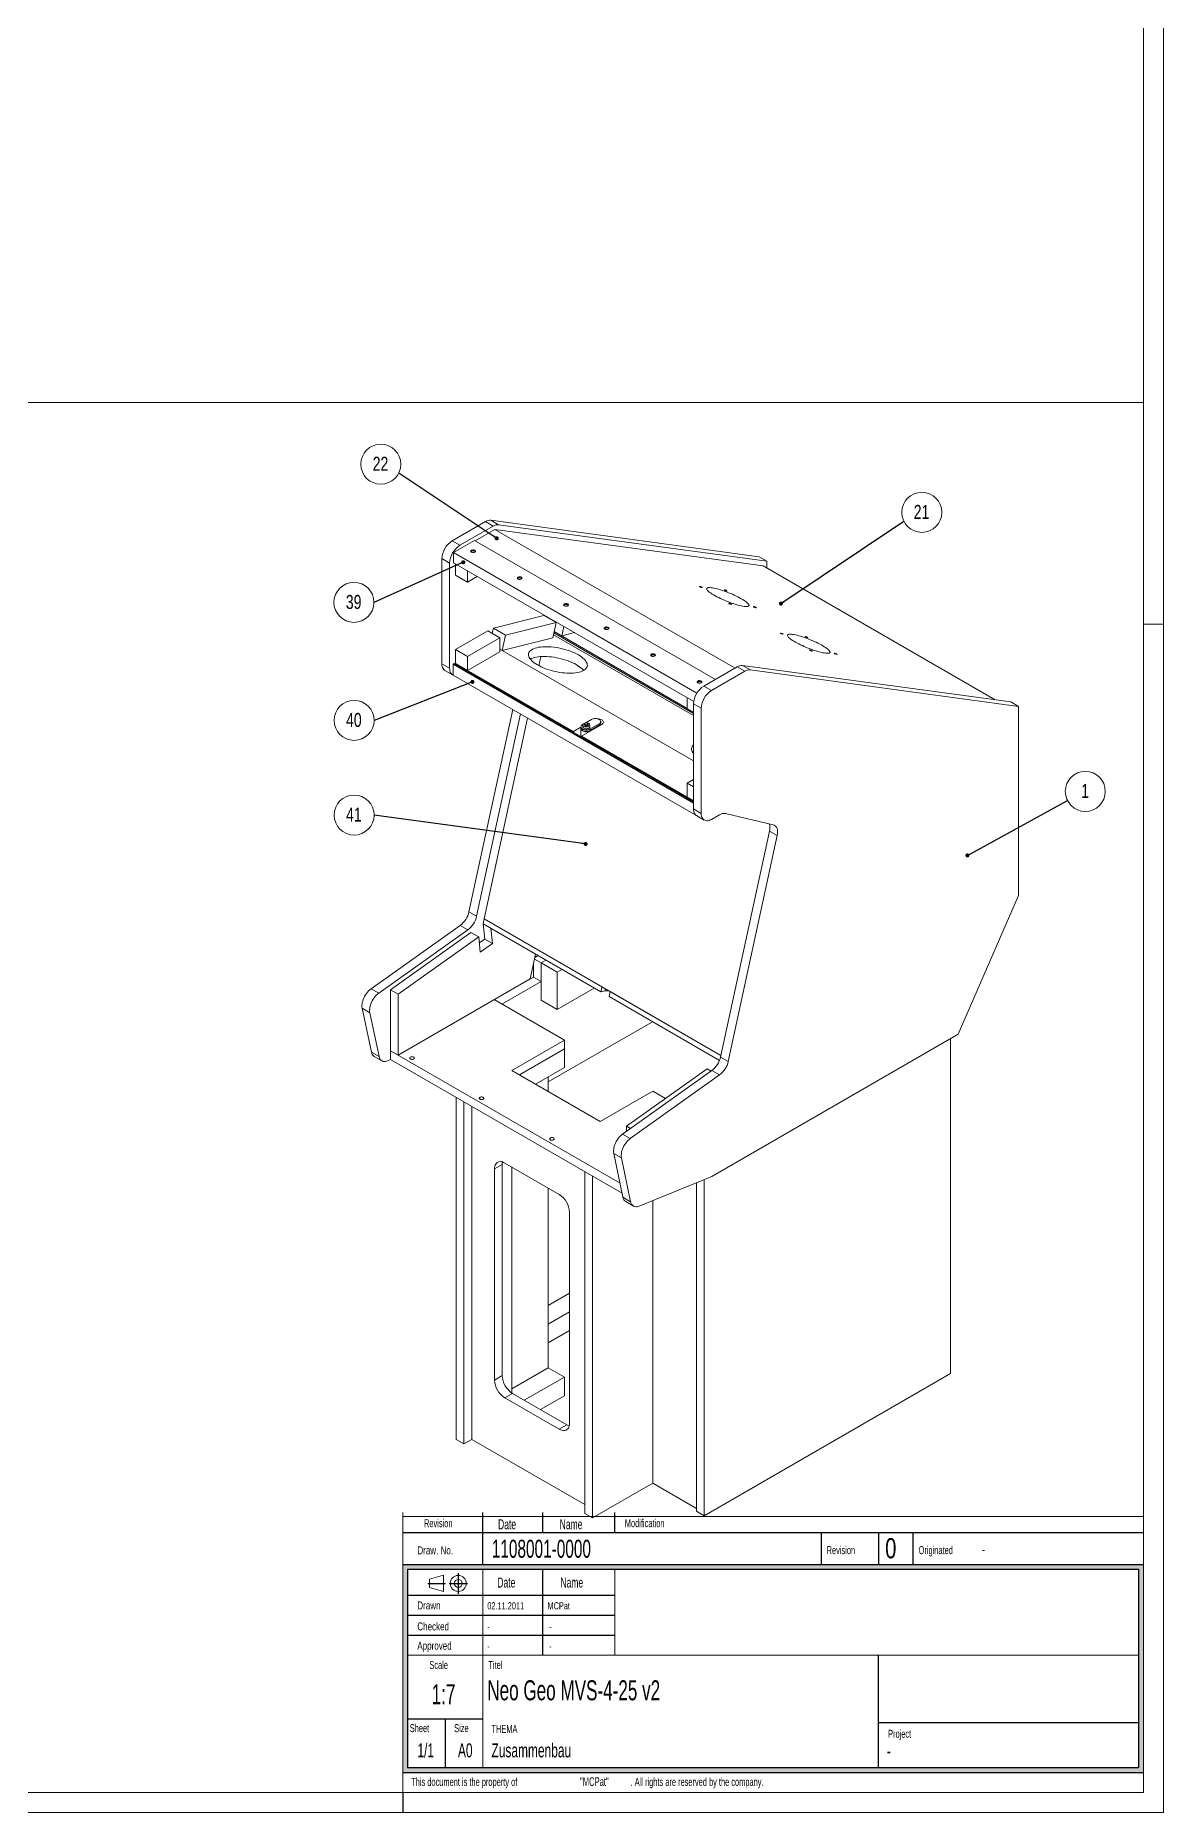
# Model space of a CAD drawing. Header units: millimetres. Extents: x 0 to 8323, y 0 to 5887.
# Drawn here: x 6351 to 8323, y 0 to 3108 of the extents above; entities that cross this region are included whole.
import ezdxf

# ---------------------------------------------------------------- set-up
doc = ezdxf.new("R2010")
doc.units = ezdxf.units.MM
doc.header["$LTSCALE"] = 7
for name, color, linetype in [('KOPF', 7, 'Continuous'), ('RAHMEN', 7, 'Continuous'), ('SLD-0', 7, 'Continuous')]:
    doc.layers.add(name, color=color, linetype=linetype)
doc.layers.add('MC_BEM', color=92, linetype='Continuous', lineweight=15)
doc.styles.add('SLDTEXTSTYLE0', font='TXT', dxfattribs={"width": 0.638186})
doc.styles.add('SLDTEXTSTYLE1', font='TXT', dxfattribs={"width": 0.75})
doc.dimstyles.new('SLDDIMSTYLE0', dxfattribs={"dimtxt": 0, "dimasz": 7.112, "dimexe": 0, "dimexo": 0.0625, "dimgap": 0, "dimtad": 0, "dimtih": 1, "dimtoh": 1, "dimdec": 0, "dimrnd": 1e-09, "dimzin": 0, "dimdsep": 46, "dimtxsty": 'Standard', "dimblk1": 'DOT', "dimblk2": 'DOT', "dimsah": 1, "dimcen": 0.09, "dimadec": 0, "dimazin": 0, "dimtfac": 7.112, "dimtdec": 0, "dimtofl": 0, "dimtmove": 0, "dimatfit": 3, "dimldrblk": 'DOT', "dimfxl": 0, "dimfrac": 2, "dimtolj": 1, "dimtzin": 0, "dimarcsym": 0})

# ---------------------------------------------------------------- blocks, each defined once
blk = doc.blocks.new('SW_NOTE_0')
at = {"layer": 'SLD-0', "color": 0, "attachment_point": 1, "style": 'SLDTEXTSTYLE0'}
for s, insert, char_height in [('This document is the property of', (0, 18), 14), ('"MCPat"', (295.3, 19.1), 15.05), ('. All rights are reserved by the company.', (383.6, 18), 14)]:
    blk.add_mtext(s, dxfattribs=dict(at, insert=insert, char_height=char_height))
blk = doc.blocks.new('SW_NOTE_50')
at = {"layer": 'MC_BEM', "color": 0}
blk.add_circle((31.3, 15.7), 35, dxfattribs=at)
at = {"layer": 'MC_BEM', "color": 0, "insert": (30.8, 28.7), "char_height": 24.5, "attachment_point": 2, "style": 'SLDTEXTSTYLE1'}
blk.add_mtext('21', dxfattribs=at)
blk = doc.blocks.new('_DOT')
at = {"color": 0, "linetype": 'ByBlock', "lineweight": -2}
blk.add_line((-0.5, 0), (-1, 0), dxfattribs=at)
at = {"color": 0, "linetype": 'ByBlock', "const_width": 0.5}
blk.add_lwpolyline([(-0.25, 0, 1), (0.25, 0, 1)], format="xyb", close=True, dxfattribs=at)
blk = doc.blocks.new('SW_NOTE_51')
at = {"layer": 'MC_BEM', "color": 0}
blk.add_circle((-31.3, 15.7), 35, dxfattribs=at)
at = {"layer": 'MC_BEM', "color": 0, "insert": (-31.8, 28.7), "char_height": 24.5, "attachment_point": 2, "style": 'SLDTEXTSTYLE1'}
blk.add_mtext('22', dxfattribs=at)
blk = doc.blocks.new('SW_NOTE_52')
at = {"layer": 'MC_BEM', "color": 0}
blk.add_circle((31.3, 15.7), 35, dxfattribs=at)
at = {"layer": 'MC_BEM', "color": 0, "insert": (31, 28.7), "char_height": 24.5, "attachment_point": 2, "style": 'SLDTEXTSTYLE1'}
blk.add_mtext('1', dxfattribs=at)
blk = doc.blocks.new('SW_NOTE_53')
at = {"layer": 'MC_BEM', "color": 0}
blk.add_circle((-35, 0), 35, dxfattribs=at)
at = {"layer": 'MC_BEM', "color": 0, "insert": (-35.5, 13), "char_height": 24.5, "attachment_point": 2, "style": 'SLDTEXTSTYLE1'}
blk.add_mtext('39', dxfattribs=at)
blk = doc.blocks.new('SW_NOTE_54')
at = {"layer": 'MC_BEM', "color": 0}
blk.add_circle((-35, 0), 35, dxfattribs=at)
at = {"layer": 'MC_BEM', "color": 0, "insert": (-35.5, 13), "char_height": 24.5, "attachment_point": 2, "style": 'SLDTEXTSTYLE1'}
blk.add_mtext('40', dxfattribs=at)
blk = doc.blocks.new('SW_NOTE_55')
at = {"layer": 'MC_BEM', "color": 0}
blk.add_circle((-35, 0), 35, dxfattribs=at)
at = {"layer": 'MC_BEM', "color": 0, "insert": (-35.5, 13), "char_height": 24.5, "attachment_point": 2, "style": 'SLDTEXTSTYLE1'}
blk.add_mtext('41', dxfattribs=at)

msp = doc.modelspace()

# ---------------------------------------------------------------- hatches: boundary and pattern name
at = {"linetype": 'Continuous'}
h = msp.add_hatch(color=7, dxfattribs=at)
h.paths.add_polyline_path([(6993, 434), (6993, 70), (8288, 70), (8288, 434)], flags=0)
h.paths.add_polyline_path([(7001.4, 425.6), (8279.6, 425.6), (8279.6, 78.4), (7001.4, 78.4)], flags=0)

# ---------------------------------------------------------------- linework, layer by layer
at = {"color": 7, "linetype": 'Continuous', "lineweight": 15}
for p, q in [((7079.323, 2224.474), (7137.535, 2258.079)), ((7092.758, 2216.718), (7150.97, 2250.323)), ((7119.717, 2224.504), (7154.157, 2244.385)), ((7137.535, 2258.079), (7150.97, 2250.323)), ((7146.972, 2260.433), (7160.407, 2252.677)), ((7146.972, 2260.433), (7616.113, 2196.692)), ((7154.157, 2244.385), (7573.983, 2002.025)), ((7154.157, 2244.385), (7622.812, 2180.71)), ((7573.983, 2002.025), (7154.157, 2244.385)), ((7160.407, 2252.677), (7629.548, 2188.936)), ((7079.323, 2224.474), (7092.758, 2216.718)), ((7081.533, 2204.093), (7118.302, 2225.32)), ((7118.302, 2225.32), (7539.543, 1982.143)), ((7061.363, 2193.366), (7074.798, 2185.61)), ((7061.363, 2009.44), (7061.363, 2193.366)), ((7074.798, 2001.684), (7074.798, 2185.61)), ((7081.533, 2186.13), (7081.533, 2204.093)), ((7081.533, 2204.093), (7507.347, 1958.276)), ((7081.533, 2186.13), (7501.7, 1943.572)), ((7085.068, 2184.089), (7085.068, 2164.491)), ((7616.113, 2196.692), (7629.548, 2188.936)), ((7622.812, 2180.71), (8028.666, 1946.416)), ((8028.666, 1946.416), (7622.812, 2180.71)), ((7629.548, 2188.936), (7629.548, 2176.822)), ((7085.068, 2164.491), (7106.282, 2152.245)), ((7106.282, 2152.245), (7106.282, 2171.842)), ((7106.282, 2152.245), (7123.255, 2162.044)), ((7151.427, 2072.027), (7239.814, 2093.89)), ((7261.028, 2081.644), (7239.814, 2093.89)), ((7253.092, 2087.091), (7252.925, 2086.321)), ((7085.068, 2034.661), (7141.637, 2067.317)), ((7106.282, 2022.415), (7162.85, 2055.071)), ((7162.85, 2055.071), (7141.637, 2067.317)), ((7151.427, 2072.027), (7149.433, 2062.816)), ((7172.641, 2059.781), (7151.427, 2072.027)), ((7162.85, 2030.575), (7162.85, 2055.071)), ((7166.813, 2032.863), (7172.641, 2059.781)), ((7166.813, 2032.863), (7255.2, 2054.726)), ((7172.641, 2059.781), (7261.028, 2081.644)), ((7255.2, 2054.726), (7261.028, 2081.644)), ((7256.378, 2060.169), (7501.36, 1918.744)), ((7501.36, 1922.324), (7257.067, 2063.351)), ((7490.417, 1931.445), (7257.607, 2065.843)), ((7257.673, 2066.149), (7270.784, 2058.58)), ((7270.784, 2058.58), (7274.305, 2074.844)), ((7270.784, 2058.58), (7292.972, 2064.069)), ((7106.282, 2022.415), (7085.068, 2034.661)), ((7085.068, 2034.661), (7085.068, 2010.165)), ((7106.282, 1997.919), (7162.85, 2030.575)), ((7106.282, 1997.919), (7106.282, 2022.415)), ((7162.85, 2035.15), (7166.813, 2032.863)), ((7162.85, 2035.15), (7501.36, 1839.733)), ((7234.521, 2022.115), (7231.017, 2005.931)), ((7061.363, 2009.44), (7074.798, 2001.684)), ((7066.624, 1997.81), (7080.059, 1990.055)), ((7082.947, 2009.757), (7080.826, 2008.532)), ((7080.826, 2008.532), (7080.826, 1989.752)), ((7501.36, 1765.763), (7080.826, 2008.532)), ((7505.444, 1744.624), (7080.826, 1989.752)), ((7501.36, 1768.212), (7082.947, 2009.757)), ((7085.068, 2010.165), (7106.282, 1997.919)), ((7291.278, 1891.122), (7085.068, 2010.165)), ((7085.068, 2008.532), (7085.068, 2010.165)), ((7519.32, 1970.469), (7577.532, 2004.074)), ((7532.755, 1962.713), (7590.967, 1996.318)), ((7577.532, 2004.074), (7590.967, 1996.318)), ((7586.97, 2006.428), (7600.405, 1998.672)), ((7586.97, 2006.428), (8056.11, 1942.687)), ((7600.405, 1998.672), (8069.545, 1934.931)), ((7519.32, 1970.469), (7532.755, 1962.713)), ((7108.604, 1575.562), (7185.232, 1929.479)), ((7490.417, 1950.086), (7490.417, 1930.488)), ((7490.417, 1930.488), (7501.36, 1924.171)), ((7501.36, 1939.361), (7514.795, 1931.605)), ((7501.36, 1755.435), (7501.36, 1939.361)), ((7514.795, 1747.679), (7514.795, 1931.605)), ((8056.11, 1942.687), (8069.545, 1934.931)), ((8069.545, 1934.931), (8069.545, 1603.869)), ((7122.039, 1567.806), (7198.667, 1921.723)), ((7211.217, 1914.478), (7135.206, 1563.385)), ((7304.406, 1898.701), (7291.278, 1891.122)), ((7304.406, 1899.287), (7304.406, 1896.837)), ((7305.421, 1882.958), (7340.776, 1903.368)), ((7308.321, 1903.818), (7307.188, 1903.165)), ((7307.906, 1902.553), (7307.906, 1899.287)), ((7310.906, 1904.186), (7310.906, 1902.553)), ((7322.745, 1912.145), (7311.714, 1905.777)), ((7316.906, 1902.553), (7316.906, 1904.186)), ((7319.906, 1899.287), (7319.906, 1902.553)), ((7320.623, 1895.409), (7336.18, 1904.389)), ((7320.623, 1892.959), (7336.18, 1901.94)), ((7336.18, 1904.389), (7336.18, 1901.94)), ((7338.962, 1905.818), (7338.962, 1908.267)), ((7291.278, 1891.122), (7291.278, 1889.49)), ((7303.302, 1882.549), (7304.406, 1883.186)), ((7304.406, 1882.309), (7304.248, 1882.003)), ((7304.406, 1896.021), (7304.406, 1881.911)), ((7501.36, 1769.845), (7305.421, 1882.958)), ((7305.421, 1882.958), (7305.421, 1881.325)), ((7320.623, 1895.409), (7320.623, 1892.959)), ((7323.406, 1894.155), (7326.634, 1896.018)), ((7323.406, 1893.341), (7323.406, 1894.566)), ((7501.36, 1853.323), (7500.923, 1853.092)), ((7490.417, 1800.658), (7501.36, 1806.975)), ((7501.36, 1794.341), (7490.417, 1800.658)), ((7490.417, 1800.658), (7490.417, 1776.162)), ((7490.417, 1776.162), (7501.36, 1769.845)), ((7501.36, 1755.435), (7514.795, 1747.679)), ((7506.621, 1743.806), (7520.056, 1736.05)), ((7546.651, 1745.329), (7532.755, 1737.307)), ((7640.695, 1727.737), (7556.995, 1747.515)), ((7548.601, 1321.557), (7634.185, 1716.838)), ((7634.185, 1716.838), (7647.62, 1709.082)), ((7562.036, 1313.801), (7647.62, 1709.082)), ((8069.545, 1603.869), (7964.257, 1361.611)), ((7108.604, 1575.562), (7122.039, 1567.806)), ((7135.206, 1563.385), (7133.263, 1554.412)), ((7133.263, 1554.412), (7339.473, 1435.37)), ((7136.138, 1527.687), (7133.266, 1554.411)), ((7135.206, 1563.385), (7549.213, 1324.384)), ((7135.206, 1563.385), (7341.416, 1444.343)), ((6937.376, 1440.75), (7093.42, 1551.894)), ((6950.811, 1432.994), (7106.855, 1544.138)), ((7112.196, 1539.407), (6971.267, 1439.029)), ((7125.631, 1531.651), (6984.702, 1431.273)), ((7093.42, 1551.894), (7106.855, 1544.138)), ((7112.196, 1539.407), (7125.631, 1531.651)), ((7128.504, 1504.924), (7125.631, 1531.651)), ((7136.138, 1527.687), (7126.774, 1521.017)), ((7149.573, 1519.931), (7136.138, 1527.687)), ((7149.573, 1519.931), (7146.701, 1546.655)), ((7128.504, 1504.924), (7149.573, 1519.931)), ((7215.714, 1458.239), (7225.062, 1501.418)), ((7223.229, 1492.948), (7234.682, 1486.336)), ((7223.795, 1495.563), (7229.5, 1498.856)), ((7221.247, 1461.43), (7152.854, 1421.948)), ((7221.247, 1461.43), (7221.247, 1483.793)), ((7221.247, 1461.43), (7234.682, 1453.675)), ((7234.682, 1486.336), (7242.935, 1491.101)), ((7234.682, 1486.336), (7262.966, 1470.008)), ((7234.682, 1421.013), (7234.682, 1486.336)), ((7234.682, 1453.675), (7234.682, 1486.336)), ((7262.966, 1470.008), (7271.219, 1474.772)), ((7262.966, 1404.685), (7262.966, 1470.008)), ((6937.376, 1440.75), (6950.811, 1432.994)), ((6984.702, 1431.273), (6971.267, 1439.029)), ((6971.267, 1439.029), (6971.267, 1332.634)), ((6984.702, 1324.878), (7215.714, 1458.239)), ((6984.702, 1431.273), (6984.702, 1324.878)), ((7234.682, 1453.675), (7166.289, 1414.192)), ((7327.797, 1442.111), (7262.966, 1404.685)), ((7341.416, 1444.343), (7339.473, 1435.37)), ((7346.272, 1437.052), (7339.473, 1435.37)), ((7355.558, 1436.178), (7353.615, 1427.206)), ((7355.558, 1436.178), (7549.213, 1324.384)), ((6921.903, 1406.851), (6935.338, 1399.095)), ((6937.951, 1330.079), (6921.903, 1406.851)), ((6951.386, 1322.323), (6935.338, 1399.095)), ((7275.464, 1351.167), (7152.852, 1421.949)), ((7234.682, 1421.013), (7262.966, 1404.685)), ((7353.615, 1427.206), (7546.803, 1315.681)), ((7429.641, 1383.317), (7247.18, 1277.984)), ((7183.413, 1298.027), (7275.464, 1351.167)), ((7275.464, 1351.167), (7275.464, 1335.653)), ((7964.257, 1361.611), (7533.204, 1112.77)), ((7950.822, 1353.855), (7950.822, 767.903)), ((6937.951, 1330.079), (6951.386, 1322.323)), ((6942.809, 1322.584), (6956.244, 1314.829)), ((6971.57, 1316.945), (6966.363, 1314.812)), ((6984.702, 1324.878), (6971.267, 1332.634)), ((6971.267, 1332.634), (7372.769, 1100.852)), ((6971.267, 1332.634), (6971.267, 1317.12)), ((6971.267, 1317.12), (7376.456, 1083.209)), ((7196.85, 1290.27), (7275.467, 1335.655)), ((7196.85, 1290.27), (7275.464, 1335.653)), ((7275.467, 1335.655), (7275.464, 1335.657)), ((7275.467, 1302.993), (7275.467, 1335.655)), ((7546.499, 1314.932), (7546.393, 1315.918)), ((7548.601, 1321.557), (7562.036, 1313.801)), ((7337.88, 1208.855), (7183.413, 1298.027)), ((7225.139, 1273.939), (7275.467, 1302.993)), ((7247.18, 1286.663), (7247.18, 1261.215)), ((7377.373, 1186.745), (7533.417, 1297.889)), ((7525.323, 1300.913), (7384.394, 1200.535)), ((7390.808, 1178.989), (7546.852, 1290.133)), ((7525.323, 1300.913), (7532.139, 1296.979)), ((7533.417, 1297.889), (7546.852, 1290.133)), ((7086.507, 652.534), (7086.507, 1250.593)), ((7429.931, 1261.995), (7337.88, 1208.855)), ((7452.439, 1249.001), (7429.931, 1261.995)), ((7099.942, 644.778), (7099.942, 1242.837)), ((7113.413, 1235.061), (7113.413, 652.555)), ((7377.373, 1186.745), (7390.808, 1178.989)), ((7391.21, 1196.601), (7384.394, 1200.535)), ((7384.394, 1200.535), (7384.394, 1191.746)), ((7361.9, 1152.846), (7375.336, 1145.09)), ((7377.948, 1076.074), (7361.9, 1152.846)), ((7153.375, 1125.693), (7166.81, 1133.449)), ((7153.375, 1125.693), (7153.375, 756.518)), ((7166.81, 1133.449), (7166.81, 764.274)), ((7266.526, 1081.112), (7171.335, 1136.064)), ((7183.416, 1129.09), (7183.416, 734.006)), ((7310.978, 522.95), (7310.978, 1121.009)), ((7391.383, 1068.318), (7375.336, 1145.09)), ((7247.18, 1092.28), (7247.18, 777.952)), ((7324.413, 515.194), (7324.413, 1113.253)), ((7533.204, 1112.77), (7406.361, 1060.807)), ((7506.334, 526.818), (7506.334, 1101.762)), ((7519.769, 519.062), (7519.769, 1107.266)), ((7377.948, 1076.074), (7391.383, 1068.318)), ((7382.807, 1068.579), (7396.242, 1060.824)), ((7429.931, 1070.463), (7429.931, 576.108)), ((7284.487, 680.829), (7284.487, 1050.004)), ((7247.18, 886.861), (7284.487, 908.398)), ((7247.18, 854.205), (7284.487, 875.742)), ((7247.18, 821.543), (7284.487, 843.08)), ((7183.416, 741.143), (7247.183, 777.955)), ((7275.467, 761.626), (7247.183, 777.955)), ((7153.375, 756.518), (7166.81, 764.274)), ((7205.469, 721.217), (7275.467, 761.626)), ((7275.467, 728.965), (7275.467, 761.626)), ((7950.822, 767.903), (7519.769, 519.062)), ((7171.335, 725.41), (7184.77, 733.166)), ((7171.335, 725.41), (7266.526, 670.457)), ((7184.77, 733.166), (7279.961, 678.213)), ((7233.757, 704.886), (7275.467, 728.965)), ((7266.526, 670.457), (7279.961, 678.213)), ((7086.507, 652.534), (7099.942, 644.778)), ((7113.413, 652.555), (7099.942, 644.778)), ((7113.413, 652.555), (7310.978, 538.502)), ((7429.931, 576.108), (7324.413, 515.194)), ((7429.931, 576.108), (7506.334, 532.002)), ((7310.978, 522.95), (7324.413, 515.194)), ((7506.334, 526.818), (7519.769, 519.062))]:
    msp.add_line(p, q, dxfattribs=at)
at = {"color": 8, "linetype": 'Continuous', "lineweight": 15}
for p, q in [((7326.634, 1896.429), (7326.634, 1896.018)), ((7326.632, 1895.203), (7325.927, 1895.61)), ((7347.136, 1441.04), (7346.272, 1437.052))]:
    msp.add_line(p, q, dxfattribs=at)
at = {"color": 7, "linetype": 'Continuous', "lineweight": 15, "flags": 128}
for points in [[(7118.744, 2207.92), (7119.452, 2207.367), (7119.846, 2206.717), (7119.891, 2206.029), (7119.582, 2205.364), (7118.948, 2204.781), (7118.044, 2204.332), (7116.951, 2204.057), (7115.766, 2203.98), (7114.595, 2204.108), (7113.541, 2204.43), (7112.698, 2204.916), (7112.14, 2205.525), (7111.919, 2206.201), (7112.052, 2206.885), (7112.529, 2207.516), (7113.307, 2208.038), (7114.316, 2208.404), (7115.468, 2208.582), (7116.66, 2208.556), (7117.785, 2208.329), (7118.744, 2207.92)], [(7118.744, 2206.287), (7119.452, 2205.734), (7119.657, 2205.471)], [(7200.062, 2160.977), (7200.77, 2160.423), (7201.163, 2159.773), (7201.208, 2159.086), (7200.899, 2158.421), (7200.265, 2157.838), (7199.361, 2157.389), (7198.268, 2157.114), (7197.084, 2157.037), (7195.912, 2157.165), (7194.858, 2157.486), (7194.015, 2157.973), (7193.458, 2158.581), (7193.236, 2159.258), (7193.37, 2159.942), (7193.846, 2160.573), (7194.624, 2161.094), (7195.634, 2161.461), (7196.785, 2161.639), (7197.977, 2161.613), (7199.102, 2161.386), (7200.062, 2160.977)], [(7200.062, 2159.344), (7200.77, 2158.79), (7200.975, 2158.528)], [(7281.379, 2114.033), (7282.087, 2113.48), (7282.481, 2112.83), (7282.525, 2112.142), (7282.217, 2111.477), (7281.582, 2110.894), (7280.679, 2110.445), (7279.586, 2110.17), (7278.401, 2110.093), (7277.229, 2110.221), (7276.175, 2110.543), (7275.332, 2111.029), (7274.775, 2111.638), (7274.553, 2112.314), (7274.687, 2112.998), (7275.164, 2113.629), (7275.941, 2114.151), (7276.951, 2114.517), (7278.103, 2114.695), (7279.294, 2114.67), (7280.42, 2114.442), (7281.379, 2114.033)], [(7516.048, 2142.739), (7516.489, 2142.739), (7516.594, 2142.893), (7516.346, 2143.18), (7515.784, 2143.555), (7514.993, 2143.961), (7514.094, 2144.337), (7513.223, 2144.624), (7512.513, 2144.78), (7512.072, 2144.781), (7511.967, 2144.626), (7512.214, 2144.339), (7512.776, 2143.964), (7513.567, 2143.558), (7514.467, 2143.182), (7515.338, 2142.895), (7516.048, 2142.739)], [(7589.679, 2109.793), (7591.808, 2109.559), (7593.67, 2109.47), (7595.248, 2109.528), (7596.529, 2109.731), (7597.501, 2110.078), (7598.156, 2110.566), (7598.487, 2111.191), (7598.493, 2111.948), (7598.173, 2112.828), (7597.529, 2113.826), (7596.568, 2114.932), (7595.298, 2116.136), (7593.73, 2117.427), (7591.877, 2118.796), (7589.757, 2120.228), (7587.388, 2121.712), (7584.79, 2123.236), (7581.986, 2124.784), (7579.002, 2126.344), (7575.863, 2127.902), (7572.596, 2129.445), (7569.232, 2130.958), (7565.798, 2132.429), (7562.326, 2133.845), (7558.845, 2135.192), (7555.387, 2136.46), (7551.982, 2137.637), (7548.659, 2138.713), (7545.449, 2139.678), (7542.378, 2140.524), (7539.475, 2141.243), (7536.764, 2141.83), (7534.269, 2142.278), (7532.013, 2142.585), (7530.016, 2142.747), (7528.294, 2142.763), (7526.863, 2142.632), (7525.735, 2142.356), (7524.921, 2141.938), (7524.427, 2141.381), (7524.258, 2140.689), (7524.416, 2139.87), (7524.898, 2138.93), (7525.701, 2137.877), (7526.818, 2136.721), (7528.239, 2135.472), (7529.951, 2134.14), (7531.94, 2132.738), (7534.187, 2131.278), (7536.673, 2129.773), (7539.377, 2128.236), (7542.274, 2126.68), (7545.339, 2125.119), (7548.545, 2123.567), (7551.865, 2122.037), (7555.268, 2120.543), (7558.724, 2119.098), (7562.205, 2117.715), (7565.678, 2116.406), (7569.113, 2115.182), (7572.481, 2114.055), (7575.751, 2113.033), (7578.895, 2112.127), (7581.885, 2111.343), (7584.696, 2110.689), (7587.301, 2110.171), (7589.679, 2109.793)], [(7559.365, 2136.854), (7559.806, 2136.853), (7559.911, 2137.008), (7559.663, 2137.295), (7559.101, 2137.67), (7558.31, 2138.076), (7557.411, 2138.451), (7556.54, 2138.739), (7555.829, 2138.895), (7555.388, 2138.895), (7555.284, 2138.74), (7555.531, 2138.454), (7556.093, 2138.079), (7556.884, 2137.672), (7557.784, 2137.297), (7558.655, 2137.01), (7559.365, 2136.854)], [(7566.96, 2113.348), (7567.401, 2113.348), (7567.506, 2113.503), (7567.258, 2113.79), (7566.696, 2114.165), (7565.905, 2114.571), (7565.006, 2114.946), (7564.134, 2115.233), (7563.424, 2115.389), (7562.983, 2115.39), (7562.878, 2115.235), (7563.126, 2114.948), (7563.688, 2114.573), (7564.479, 2114.167), (7565.378, 2113.792), (7566.25, 2113.504), (7566.96, 2113.348)], [(7281.379, 2112.4), (7282.087, 2111.847), (7282.292, 2111.584)], [(7610.277, 2107.463), (7610.718, 2107.462), (7610.822, 2107.617), (7610.575, 2107.904), (7610.013, 2108.279), (7609.222, 2108.685), (7608.322, 2109.061), (7607.451, 2109.348), (7606.741, 2109.504), (7606.3, 2109.505), (7606.195, 2109.35), (7606.443, 2109.063), (7607.005, 2108.688), (7607.796, 2108.282), (7608.695, 2107.906), (7609.567, 2107.619), (7610.277, 2107.463)], [(7346.433, 2069.947), (7345.725, 2070.501), (7345.331, 2071.151), (7345.286, 2071.839), (7345.595, 2072.504), (7346.229, 2073.086), (7347.133, 2073.535), (7348.226, 2073.811), (7349.411, 2073.888), (7350.582, 2073.76), (7351.636, 2073.438), (7352.48, 2072.951), (7353.037, 2072.343), (7353.258, 2071.667), (7353.125, 2070.983), (7352.648, 2070.352), (7351.87, 2069.83), (7350.861, 2069.464), (7349.709, 2069.286), (7348.518, 2069.311), (7347.392, 2069.539), (7346.433, 2069.947)], [(7345.52, 2070.764), (7345.595, 2070.871), (7346.229, 2071.453), (7347.133, 2071.902), (7348.226, 2072.178), (7349.411, 2072.255), (7350.582, 2072.127), (7351.636, 2071.805), (7352.48, 2071.318), (7353.003, 2070.764)], [(7653.934, 2063.139), (7653.493, 2063.14), (7653.388, 2062.985), (7653.636, 2062.698), (7654.198, 2062.323), (7654.989, 2061.917), (7655.888, 2061.542), (7656.759, 2061.254), (7657.469, 2061.098), (7657.91, 2061.098), (7658.015, 2061.253), (7657.768, 2061.539), (7657.206, 2061.914), (7656.415, 2062.32), (7655.515, 2062.696), (7654.644, 2062.983), (7653.934, 2063.139)], [(7674.532, 2060.809), (7672.403, 2061.043), (7670.541, 2061.132), (7668.962, 2061.075), (7667.682, 2060.871), (7666.71, 2060.524), (7666.055, 2060.036), (7665.723, 2059.411), (7665.717, 2058.655), (7666.038, 2057.774), (7666.681, 2056.776), (7667.642, 2055.67), (7668.913, 2054.467), (7670.481, 2053.175), (7672.333, 2051.807), (7674.453, 2050.374), (7676.823, 2048.89), (7679.421, 2047.367), (7682.224, 2045.818), (7685.209, 2044.258), (7688.348, 2042.7), (7691.614, 2041.157), (7694.979, 2039.644), (7698.413, 2038.173), (7701.885, 2036.758), (7705.365, 2035.41), (7708.823, 2034.142), (7712.229, 2032.965), (7715.551, 2031.889), (7718.762, 2030.924), (7721.833, 2030.078), (7724.736, 2029.359), (7727.447, 2028.772), (7729.941, 2028.324), (7732.197, 2028.017), (7734.195, 2027.855), (7735.917, 2027.84), (7737.348, 2027.97), (7738.476, 2028.246), (7739.29, 2028.664), (7739.784, 2029.221), (7739.952, 2029.913), (7739.795, 2030.732), (7739.312, 2031.672), (7738.509, 2032.725), (7737.392, 2033.881), (7735.972, 2035.131), (7734.26, 2036.462), (7732.271, 2037.864), (7730.024, 2039.324), (7727.537, 2040.829), (7724.834, 2042.367), (7721.937, 2043.923), (7718.871, 2045.484), (7715.665, 2047.036), (7712.346, 2048.565), (7708.943, 2050.059), (7705.486, 2051.504), (7702.006, 2052.887), (7698.533, 2054.196), (7695.097, 2055.42), (7691.73, 2056.547), (7688.459, 2057.569), (7685.315, 2058.476), (7682.325, 2059.259), (7679.515, 2059.913), (7676.909, 2060.431), (7674.532, 2060.809)], [(7697.251, 2057.254), (7696.81, 2057.254), (7696.705, 2057.099), (7696.953, 2056.813), (7697.515, 2056.438), (7698.306, 2056.032), (7699.205, 2055.656), (7700.076, 2055.369), (7700.786, 2055.213), (7701.227, 2055.212), (7701.332, 2055.367), (7701.085, 2055.654), (7700.523, 2056.029), (7699.732, 2056.435), (7698.832, 2056.81), (7697.961, 2057.098), (7697.251, 2057.254)], [(7227.094, 2037.569), (7224.273, 2036.767), (7221.725, 2035.823), (7219.467, 2034.746), (7217.515, 2033.541), (7215.882, 2032.217), (7214.579, 2030.784), (7213.615, 2029.25), (7212.997, 2027.627), (7212.729, 2025.925), (7212.812, 2024.157), (7213.247, 2022.334), (7214.03, 2020.468), (7215.155, 2018.573), (7216.616, 2016.661), (7218.402, 2014.746), (7220.501, 2012.84), (7222.898, 2010.957), (7225.578, 2009.109), (7228.522, 2007.309), (7231.709, 2005.569), (7235.119, 2003.902), (7238.727, 2002.318), (7242.51, 2000.829), (7246.441, 1999.444), (7250.493, 1998.173), (7254.639, 1997.025), (7258.85, 1996.008), (7263.098, 1995.128), (7267.354, 1994.391), (7271.588, 1993.803), (7275.772, 1993.368), (7279.877, 1993.088), (7283.875, 1992.966), (7287.738, 1993.002), (7291.441, 1993.196), (7294.958, 1993.547), (7298.265, 1994.052), (7301.34, 1994.707), (7304.161, 1995.51), (7306.709, 1996.453), (7308.966, 1997.531), (7310.918, 1998.736), (7312.551, 2000.059), (7313.854, 2001.493), (7314.818, 2003.026), (7315.436, 2004.649), (7315.704, 2006.351), (7315.621, 2008.119), (7315.186, 2009.943), (7314.404, 2011.808), (7313.278, 2013.703), (7311.817, 2015.615), (7310.031, 2017.531), (7307.932, 2019.436), (7305.535, 2021.32), (7302.855, 2023.168), (7299.911, 2024.967), (7296.724, 2026.707), (7293.314, 2028.374), (7289.706, 2029.958), (7285.923, 2031.448), (7281.993, 2032.832), (7277.941, 2034.103), (7273.795, 2035.251), (7269.583, 2036.269), (7265.335, 2037.149), (7261.08, 2037.885), (7256.845, 2038.473), (7252.662, 2038.908), (7248.557, 2039.188), (7244.559, 2039.311), (7240.695, 2039.275), (7236.992, 2039.081), (7233.475, 2038.73), (7230.168, 2038.225), (7227.094, 2037.569)], [(7308.961, 1997.528), (7308.126, 1998.567), (7306.34, 2000.482), (7304.241, 2002.388), (7301.844, 2004.272), (7299.164, 2006.12), (7296.221, 2007.919), (7293.033, 2009.659), (7289.623, 2011.326), (7286.015, 2012.91), (7282.233, 2014.4), (7278.302, 2015.784), (7274.25, 2017.055), (7270.104, 2018.203), (7265.892, 2019.221), (7261.644, 2020.101), (7257.389, 2020.837), (7253.155, 2021.425), (7248.971, 2021.86), (7244.866, 2022.14), (7240.868, 2022.262), (7237.004, 2022.227), (7233.301, 2022.033), (7229.784, 2021.682), (7226.477, 2021.177), (7223.403, 2020.521)], [(7427.75, 2023.004), (7427.042, 2023.558), (7426.648, 2024.207), (7426.604, 2024.895), (7426.912, 2025.56), (7427.547, 2026.143), (7428.45, 2026.592), (7429.543, 2026.867), (7430.728, 2026.944), (7431.9, 2026.816), (7432.954, 2026.495), (7433.797, 2026.008), (7434.354, 2025.399), (7434.576, 2024.723), (7434.442, 2024.039), (7433.965, 2023.408), (7433.188, 2022.887), (7432.178, 2022.52), (7431.026, 2022.342), (7429.835, 2022.368), (7428.709, 2022.595), (7427.75, 2023.004)], [(7426.837, 2023.82), (7426.912, 2023.927), (7427.547, 2024.51), (7428.45, 2024.959), (7429.543, 2025.234), (7430.728, 2025.311), (7431.9, 2025.183), (7432.954, 2024.862), (7433.797, 2024.375), (7434.32, 2023.82)], [(7704.846, 2033.749), (7704.405, 2033.749), (7704.3, 2033.594), (7704.547, 2033.307), (7705.109, 2032.932), (7705.9, 2032.526), (7706.8, 2032.151), (7707.671, 2031.863), (7708.381, 2031.708), (7708.822, 2031.707), (7708.927, 2031.862), (7708.679, 2032.149), (7708.117, 2032.524), (7707.326, 2032.93), (7706.427, 2033.305), (7705.556, 2033.593), (7704.846, 2033.749)], [(7748.163, 2027.863), (7747.721, 2027.864), (7747.617, 2027.709), (7747.864, 2027.422), (7748.426, 2027.047), (7749.217, 2026.641), (7750.117, 2026.266), (7750.988, 2025.978), (7751.698, 2025.822), (7752.139, 2025.822), (7752.244, 2025.977), (7751.996, 2026.263), (7751.434, 2026.638), (7750.643, 2027.044), (7749.744, 2027.42), (7748.873, 2027.707), (7748.163, 2027.863)], [(7066.624, 1997.81), (7065.88, 1998.294), (7064.542, 1999.493), (7063.42, 2000.989), (7062.53, 2002.759), (7061.885, 2004.778), (7061.494, 2007.015), (7061.363, 2009.44)], [(7081.357, 1989.445), (7080.848, 1989.653), (7079.315, 1990.538), (7077.977, 1991.737), (7076.855, 1993.233), (7075.965, 1995.003), (7075.32, 1997.022), (7074.929, 1999.26), (7074.798, 2001.684)], [(7509.067, 1976.061), (7508.359, 1976.614), (7507.965, 1977.264), (7507.921, 1977.952), (7508.229, 1978.617), (7508.864, 1979.2), (7509.768, 1979.649), (7510.86, 1979.924), (7512.045, 1980.001), (7513.217, 1979.873), (7514.271, 1979.551), (7515.114, 1979.065), (7515.671, 1978.456), (7515.893, 1977.78), (7515.759, 1977.096), (7515.283, 1976.465), (7514.505, 1975.943), (7513.495, 1975.577), (7512.344, 1975.399), (7511.152, 1975.424), (7510.027, 1975.652), (7509.067, 1976.061)], [(7508.154, 1976.877), (7508.229, 1976.984), (7508.864, 1977.566), (7509.768, 1978.015), (7510.86, 1978.291), (7512.045, 1978.368), (7513.217, 1978.24), (7514.271, 1977.918), (7515.114, 1977.431), (7515.637, 1976.877)], [(7307.188, 1903.165), (7306.007, 1902.334), (7305.129, 1901.386), (7304.588, 1900.357), (7304.406, 1899.287), (7304.588, 1898.217), (7305.129, 1897.188), (7306.007, 1896.24), (7307.188, 1895.409), (7308.628, 1894.727), (7310.27, 1894.22), (7312.052, 1893.908), (7313.906, 1893.803), (7315.759, 1893.908), (7317.541, 1894.22), (7319.184, 1894.727), (7320.623, 1895.409)], [(7304.406, 1896.837), (7304.588, 1895.767), (7305.129, 1894.738), (7306.007, 1893.79), (7307.188, 1892.959), (7308.628, 1892.277), (7310.27, 1891.77), (7312.052, 1891.458), (7313.906, 1891.353), (7315.759, 1891.458), (7317.541, 1891.77), (7319.184, 1892.277), (7320.623, 1892.959)], [(7304.432, 1896.429), (7304.406, 1896.021), (7304.588, 1894.951), (7305.129, 1893.922), (7306.007, 1892.974), (7307.188, 1892.143), (7308.628, 1891.461), (7310.27, 1890.954), (7312.052, 1890.642), (7313.906, 1890.536), (7315.759, 1890.642), (7317.541, 1890.954), (7319.184, 1891.461), (7320.623, 1892.143)], [(7319.906, 1899.287), (7319.761, 1898.531), (7319.252, 1897.714), (7318.406, 1896.996), (7317.278, 1896.422), (7315.938, 1896.028), (7314.47, 1895.838), (7312.967, 1895.866), (7311.523, 1896.108), (7310.228, 1896.55), (7309.165, 1897.164), (7308.399, 1897.911), (7307.98, 1898.745), (7307.906, 1899.287)], [(7318.148, 1905.002), (7319.07, 1904.316), (7319.668, 1903.519), (7319.903, 1902.662), (7319.761, 1901.797), (7319.252, 1900.98), (7318.406, 1900.262), (7317.278, 1899.688), (7315.938, 1899.294), (7314.47, 1899.105), (7312.967, 1899.132), (7311.523, 1899.374), (7310.228, 1899.816), (7309.165, 1900.43), (7308.399, 1901.177), (7307.98, 1902.011), (7307.932, 1902.879), (7308.261, 1903.726), (7308.943, 1904.5), (7309.938, 1905.151), (7311.182, 1905.639), (7312.597, 1905.933), (7314.094, 1906.015), (7315.58, 1905.879), (7316.96, 1905.534), (7318.148, 1905.002)], [(7316.906, 1902.553), (7316.804, 1902.105), (7316.363, 1901.56), (7315.627, 1901.134), (7314.682, 1900.88), (7313.644, 1900.828), (7312.638, 1900.983), (7311.785, 1901.328), (7311.187, 1901.821), (7310.917, 1902.402), (7310.906, 1902.553)], [(7316.027, 1902.961), (7316.625, 1903.454), (7316.894, 1904.035), (7316.804, 1904.634), (7316.363, 1905.179), (7315.627, 1905.605), (7314.682, 1905.859), (7313.644, 1905.911), (7312.638, 1905.756), (7311.785, 1905.411), (7311.187, 1904.918), (7310.917, 1904.337), (7311.008, 1903.738), (7311.448, 1903.193), (7312.185, 1902.767), (7313.129, 1902.513), (7314.167, 1902.461), (7315.174, 1902.616), (7316.027, 1902.961)], [(7336.18, 1904.389), (7337.361, 1905.22), (7338.239, 1906.169), (7338.78, 1907.197), (7338.962, 1908.267), (7338.78, 1909.337), (7338.239, 1910.366), (7337.361, 1911.314), (7336.18, 1912.145), (7334.74, 1912.827), (7333.098, 1913.334), (7331.316, 1913.646), (7329.462, 1913.752), (7327.609, 1913.646), (7325.827, 1913.334), (7324.184, 1912.827), (7322.745, 1912.145)], [(7340.776, 1903.368), (7342.02, 1904.243), (7342.944, 1905.241), (7343.513, 1906.324), (7343.705, 1907.45), (7343.513, 1908.577), (7342.944, 1909.66), (7342.02, 1910.658), (7340.776, 1911.532), (7339.261, 1912.25), (7337.532, 1912.784), (7335.656, 1913.112), (7333.705, 1913.223), (7333.533, 1913.222)], [(7501.36, 1867.915), (7501.023, 1867.609), (7499.72, 1866.175), (7498.756, 1864.642), (7498.138, 1863.019), (7497.87, 1861.317), (7497.953, 1859.549), (7498.388, 1857.725), (7499.171, 1855.86), (7500.296, 1853.965), (7501.36, 1852.533)], [(7506.621, 1743.806), (7505.877, 1744.289), (7504.539, 1745.488), (7503.417, 1746.984), (7502.527, 1748.754), (7501.882, 1750.773), (7501.491, 1753.01), (7501.36, 1755.435)], [(7532.755, 1737.307), (7530.59, 1736.209), (7528.457, 1735.428), (7526.386, 1734.978), (7524.409, 1734.864), (7522.553, 1735.089), (7520.845, 1735.648), (7519.312, 1736.533), (7517.974, 1737.733), (7516.852, 1739.228), (7515.962, 1740.998), (7515.317, 1743.017), (7514.926, 1745.255), (7514.795, 1747.679)], [(7647.62, 1709.082), (7648.096, 1711.858), (7648.302, 1714.526), (7648.234, 1717.046), (7647.894, 1719.38), (7647.286, 1721.492), (7646.421, 1723.349), (7645.31, 1724.924), (7643.971, 1726.192), (7642.425, 1727.135), (7640.695, 1727.737)], [(6921.903, 1406.851), (6921.578, 1409.102), (6921.507, 1411.527), (6921.689, 1414.091), (6922.123, 1416.757), (6922.802, 1419.489), (6923.717, 1422.247), (6924.855, 1424.992), (6926.2, 1427.686), (6927.733, 1430.291), (6929.431, 1432.768), (6931.271, 1435.085), (6933.228, 1437.206), (6935.272, 1439.104), (6937.376, 1440.75)], [(6935.338, 1399.095), (6935.013, 1401.347), (6934.942, 1403.771), (6935.124, 1406.335), (6935.558, 1409.002), (6936.237, 1411.733), (6937.153, 1414.491), (6938.291, 1417.237), (6939.635, 1419.93), (6941.168, 1422.535), (6942.866, 1425.013), (6944.706, 1427.329), (6946.663, 1429.451), (6948.707, 1431.348), (6950.811, 1432.994)], [(6966.363, 1314.812), (6964.229, 1314.092), (6962.164, 1313.707), (6960.199, 1313.662), (6958.363, 1313.959), (6956.682, 1314.593), (6955.183, 1315.554), (6953.886, 1316.828), (6952.811, 1318.398), (6951.973, 1320.238), (6951.386, 1322.323)], [(7011.822, 1317.982), (7012.53, 1318.535), (7012.924, 1319.185), (7012.969, 1319.873), (7012.66, 1320.538), (7012.026, 1321.121), (7011.122, 1321.57), (7010.029, 1321.845), (7008.844, 1321.922), (7007.673, 1321.794), (7006.619, 1321.472), (7005.776, 1320.986), (7005.218, 1320.377), (7004.997, 1319.701), (7005.13, 1319.017), (7005.607, 1318.386), (7006.385, 1317.864), (7007.394, 1317.498), (7008.546, 1317.32), (7009.738, 1317.346), (7010.863, 1317.573), (7011.822, 1317.982)], [(7133.448, 1247.768), (7134.156, 1248.322), (7134.55, 1248.972), (7134.595, 1249.66), (7134.286, 1250.325), (7133.652, 1250.908), (7132.748, 1251.357), (7131.655, 1251.632), (7130.47, 1251.709), (7129.299, 1251.581), (7128.245, 1251.259), (7127.401, 1250.773), (7126.844, 1250.164), (7126.623, 1249.488), (7126.756, 1248.804), (7127.233, 1248.173), (7128.011, 1247.651), (7129.02, 1247.285), (7130.172, 1247.107), (7131.363, 1247.132), (7132.489, 1247.36), (7133.448, 1247.768)], [(7361.9, 1152.846), (7361.576, 1155.097), (7361.504, 1157.522), (7361.686, 1160.086), (7362.12, 1162.752), (7362.8, 1165.484), (7363.715, 1168.242), (7364.853, 1170.988), (7366.197, 1173.681), (7367.73, 1176.286), (7369.428, 1178.763), (7371.269, 1181.08), (7373.225, 1183.202), (7375.269, 1185.099), (7377.373, 1186.745)], [(7256.478, 1176.745), (7257.186, 1177.299), (7257.58, 1177.949), (7257.624, 1178.636), (7257.316, 1179.301), (7256.681, 1179.884), (7255.777, 1180.333), (7254.685, 1180.608), (7253.5, 1180.685), (7252.328, 1180.557), (7251.274, 1180.236), (7250.431, 1179.749), (7249.874, 1179.141), (7249.652, 1178.464), (7249.786, 1177.78), (7250.262, 1177.149), (7251.04, 1176.628), (7252.05, 1176.261), (7253.201, 1176.083), (7254.393, 1176.109), (7255.518, 1176.336), (7256.478, 1176.745)], [(7375.336, 1145.09), (7375.011, 1147.342), (7374.939, 1149.766), (7375.121, 1152.33), (7375.555, 1154.997), (7376.235, 1157.728), (7377.15, 1160.486), (7378.288, 1163.232), (7379.632, 1165.926), (7381.165, 1168.53), (7382.863, 1171.008), (7384.704, 1173.324), (7386.66, 1175.446), (7388.704, 1177.343), (7390.808, 1178.989)], [(7171.335, 1136.064), (7169.171, 1137.163), (7167.037, 1137.943), (7164.967, 1138.393), (7162.989, 1138.507), (7161.133, 1138.283), (7159.425, 1137.724), (7157.892, 1136.838), (7156.554, 1135.639), (7155.432, 1134.143), (7154.542, 1132.373), (7153.897, 1130.355), (7153.506, 1128.117), (7153.375, 1125.693)], [(7167.275, 1137.871), (7166.941, 1135.873), (7166.81, 1133.449)], [(7406.361, 1060.807), (7404.226, 1060.087), (7402.161, 1059.702), (7400.196, 1059.657), (7398.36, 1059.954), (7396.68, 1060.588), (7395.18, 1061.549), (7393.883, 1062.823), (7392.808, 1064.393), (7391.97, 1066.233), (7391.383, 1068.318)], [(7266.526, 670.457), (7268.691, 669.359), (7270.824, 668.579), (7272.895, 668.128), (7274.873, 668.015), (7276.729, 668.239), (7278.436, 668.798), (7279.97, 669.683), (7281.307, 670.883), (7282.429, 672.378), (7283.32, 674.148), (7283.965, 676.167), (7284.356, 678.405), (7284.487, 680.829)], [(7279.961, 678.213), (7282.126, 677.115), (7284.021, 676.406)]]:
    msp.add_lwpolyline(points, dxfattribs=at)
at = {"color": 7, "linetype": 'Continuous', "lineweight": 15}
for centre, radius, start, end in [((7145.742, 2245.273), 15.21, 85.358795, 122.654371), ((7159.177, 2237.518), 15.21, 85.358795, 122.654371), ((7100.248, 2191.654), 38.923, 122.52009, 177.47991), ((7113.683, 2183.898), 38.923, 122.52009, 177.47991), ((7115.999, 2201.537), 5.487, 59.97475, 134.18985), ((7197.316, 2154.593), 5.487, 59.97475, 134.18985), ((7278.633, 2107.65), 5.487, 59.97475, 134.18985), ((7230.754, 1988.947), 32.418, 103.107366, 117.507028), ((7585.739, 1991.268), 15.21, 85.358795, 122.654371), ((7599.174, 1983.513), 15.21, 85.358795, 122.654371), ((7540.245, 1937.649), 38.923, 122.52009, 177.47991), ((7553.68, 1929.893), 38.923, 122.52009, 177.47991), ((7332.854, 1884.75), 12.871, 100.915228, 118.897716), ((7334.208, 1906.292), 4.778, 294.374658, 354.305201), ((7317.873, 1897.387), 5.922, 297.669776, 328.383699), ((7554.612, 1733.225), 14.487, 80.531557, 123.335853), ((7613.061, 1722.471), 21.861, 345.068133, 18.381156), ((7068.865, 1584.353), 40.7, 307.107978, 347.526209), ((7082.3, 1576.597), 40.7, 307.107978, 347.526209), ((7349.771, 1418.623), 18.758, 75.253668, 100.749211), ((6948.719, 1331.738), 10.895, 188.757184, 237.154184), ((7508.862, 1330.348), 40.7, 307.107978, 347.526209), ((7522.297, 1322.592), 40.7, 307.107978, 347.526209), ((7245.601, 1048.292), 38.923, 2.52009, 57.47991), ((7388.716, 1077.733), 10.895, 188.757184, 237.154184), ((7192.26, 758.23), 38.923, 182.52009, 237.47991), ((7205.695, 765.986), 38.923, 182.52009, 237.47991)]:
    msp.add_arc(centre, radius, start, end, dxfattribs=at)
at = {"layer": 'KOPF'}
for p, q in [((7724.287, 490), (7724.287, 434)), ((7824.6, 490), (7824.6, 434)), ((7884.894, 490), (7884.894, 434))]:
    msp.add_line(p, q, dxfattribs=at)
at = {"layer": 'MC_BEM', "lineweight": 0}
msp.add_line((140, 2466.695), (8288.008, 2466.695), dxfattribs=at)
at = {"layer": 'RAHMEN', "lineweight": 0}
for p in [(8323, 5887), (0, 0)]:
    msp.add_line(p, (8323, 0), dxfattribs=at)
at = {"layer": 'RAHMEN', "lineweight": 15}
for p, q in [((6993, 518), (8288, 518)), ((7039.778, 407.96), (7064.278, 414.96)), ((7039.778, 393.397), (7039.778, 407.96)), ((7064.278, 414.96), (7064.278, 386.397)), ((7133, 78.4), (7133, 425.6)), ((7064.278, 386.397), (7039.778, 393.397))]:
    msp.add_line(p, q, dxfattribs=at)
at = {"layer": 'RAHMEN'}
for p, q in [((7133, 434), (7133, 525)), ((7238, 490), (7238, 525)), ((7364, 490), (7364, 525)), ((7089.887, 418.696), (7089.887, 382.662)), ((7036.681, 400.679), (7067.647, 400.679)), ((7073.841, 400.679), (7105.933, 400.679)), ((7067.2, 163.1), (7067.2, 78.4)), ((6993, 35), (6993, 0)), ((6993, 35), (6993, 0.131))]:
    msp.add_line(p, q, dxfattribs=at)
at = {"layer": 'RAHMEN', "lineweight": 30}
msp.add_line((6993, 490), (8288, 490), dxfattribs=at)
at = {"layer": 'RAHMEN', "lineweight": 15}
for radius in [14, 7]:
    msp.add_circle((7089.887, 400.679), radius, dxfattribs=at)
at = {"layer": 'SLD-0', "lineweight": 15}
for p, q in [((8288, 5852), (8288, 35)), ((6993, 525), (6993, 35)), ((140, 35), (8288, 35))]:
    msp.add_line(p, q, dxfattribs=at)
at = {"layer": 'SLD-0', "lineweight": 0}
for p, q in [((8288, 35), (8288, 3049.586)), ((8288, 2079), (8323, 2079)), ((6993, 35), (8288, 35))]:
    msp.add_line(p, q, dxfattribs=at)
at = {"layer": 'SLD-0'}
for p, q in [((6993, 434), (8288, 434)), ((7001.4, 425.6), (8279.6, 425.6)), ((7001.4, 425.6), (7001.4, 78.4)), ((8279.6, 425.6), (8279.6, 78.4)), ((7133, 163.1), (7001.4, 163.1)), ((6993, 70), (8288, 70)), ((7001.4, 78.4), (8279.6, 78.4))]:
    msp.add_line(p, q, dxfattribs=at)
at = {"layer": 'SLD-0', "color": 250, "true_color": 0x191924}
for p, q in [((7238, 275.1), (7238, 425.6)), ((7001.4, 380.1), (7364, 380.1)), ((7001.4, 345.1), (7364, 345.1)), ((7001.4, 310.1), (7364, 310.1)), ((7824.6, 78.4), (7824.6, 275.931)), ((7824.6, 157.261), (8279.6, 157.261))]:
    msp.add_line(p, q, dxfattribs=at)
at = {"layer": 'SLD-0', "color": 250, "lineweight": 15, "true_color": 0x191924}
for p, q in [((7364, 275.1), (7364, 425.6)), ((7001.4, 275.1), (8279.6, 275.1))]:
    msp.add_line(p, q, dxfattribs=at)

# ---------------------------------------------------------------- block references
at = {"layer": 'MC_BEM'}
for name, p in [('SW_NOTE_51', (6985.8, 2342.888)), ('SW_NOTE_50', (7869.202, 2258.64)), ('SW_NOTE_53', (6942.524, 2116.851)), ('SW_NOTE_54', (6942.868, 1910.415)), ('SW_NOTE_52', (8155.072, 1770.46)), ('SW_NOTE_55', (6942.868, 1744.784))]:
    msp.add_blockref(name, p, dxfattribs=at)
at = {"layer": 'SLD-0'}
msp.add_blockref('SW_NOTE_0', (7007.67, 42.421), dxfattribs=at)

# ---------------------------------------------------------------- texts
at = {"layer": 'KOPF', "insert": (7836.425, 479.78), "char_height": 35.19, "attachment_point": 1, "style": 'SLDTEXTSTYLE1'}
msp.add_mtext('0', dxfattribs=at)
at = {"layer": 'RAHMEN', "insert": (8005.389, 469.031), "char_height": 17.5, "attachment_point": 1, "style": 'SLDTEXTSTYLE1'}
msp.add_mtext('-', dxfattribs=at)
at = {"layer": 'SLD-0'}
for s, insert, char_height, attachment_point, style in [('Revision', (7030.02, 513.069), 14, 1, 'SLDTEXTSTYLE0'), ('Date', (7159.498, 512.876), 17.5, 1, 'SLDTEXTSTYLE0'), ('Name', (7267.273, 512.876), 17.5, 1, 'SLDTEXTSTYLE0'), ('Modification', (7381.204, 513.069), 14, 1, 'SLDTEXTSTYLE0'), ('1108001-0000', (7148.576, 477.063), 31.5, 1, 'SLDTEXTSTYLE0'), ('Revision', (7734.065, 465.922), 14, 1, 'SLDTEXTSTYLE0'), ('Originated', (7894.91, 465.922), 14, 1, 'SLDTEXTSTYLE0'), ('Draw. No.', (7018.45, 465.596), 14, 1, 'SLDTEXTSTYLE1'), ('Date', (7158.236, 411.011), 17.5, 1, 'SLDTEXTSTYLE0'), ('Name', (7268.562, 411.011), 17.5, 1, 'SLDTEXTSTYLE0'), ('Drawn', (7018.353, 369.192), 14, 1, 'SLDTEXTSTYLE1'), ('02.11.2011', (7140.78, 367.815), 12.6, 1, 'SLDTEXTSTYLE0'), ('MCPat', (7245.916, 367.815), 12.6, 1, 'SLDTEXTSTYLE0'), ('Checked', (7018.353, 332.478), 14, 1, 'SLDTEXTSTYLE1'), ('-', (7140.78, 331.101), 12.6, 1, 'SLDTEXTSTYLE0'), ('-', (7248.741, 331.101), 12.6, 1, 'SLDTEXTSTYLE0'), ('Approved', (7018.353, 298.721), 14, 1, 'SLDTEXTSTYLE1'), ('-', (7140.78, 297.344), 12.6, 1, 'SLDTEXTSTYLE0'), ('-', (7248.741, 297.344), 12.6, 1, 'SLDTEXTSTYLE0'), ('Scale', (7039.475, 264.959), 14, 1, 'SLDTEXTSTYLE0'), ('Titel', (7142.654, 264.959), 14, 1, 'SLDTEXTSTYLE0'), ('1:7', (7064.2, 224.215), 35, 2, 'SLDTEXTSTYLE0'), ('Neo Geo MVS-4-25 v2', (7140.78, 231.215), 35, 1, 'SLDTEXTSTYLE0'), ('Sheet', (7005.221, 154.529), 14, 1, 'SLDTEXTSTYLE0'), ('Size', (7082.775, 154.529), 14, 1, 'SLDTEXTSTYLE0'), ('THEMA', (7147.946, 153.146), 14, 1, 'SLDTEXTSTYLE0'), ('Project', (7841.489, 144.634), 14, 1, 'SLDTEXTSTYLE0'), ('1/1', (7033.095, 120.917), 24.5, 2, 'SLDTEXTSTYLE0'), ('A0', (7102.201, 120.917), 24.5, 2, 'SLDTEXTSTYLE0'), ('Zusammenbau', (7147.946, 120.917), 24.5, 1, 'SLDTEXTSTYLE0'), ('-', (7839.235, 120.003), 24.5, 1, 'SLDTEXTSTYLE0')]:
    msp.add_mtext(s, dxfattribs=dict(at, insert=insert, char_height=char_height, attachment_point=attachment_point, style=style))

# ---------------------------------------------------------------- leaders
at = {"layer": 'MC_BEM'}
for points in [[(7157.241, 2228.804), (6985.8, 2342.888)], [(7654.049, 2114.68), (7869.202, 2258.64)], [(7098.72, 2187.127), (6942.524, 2116.851)], [(7114.694, 1977.805), (6942.868, 1910.415)], [(7312.552, 1694.319), (6942.868, 1744.784)], [(7980.283, 1674.206), (8155.072, 1770.46)]]:
    msp.add_leader(points, dimstyle='SLDDIMSTYLE0', dxfattribs=at)

doc.saveas('drawing.dxf')
